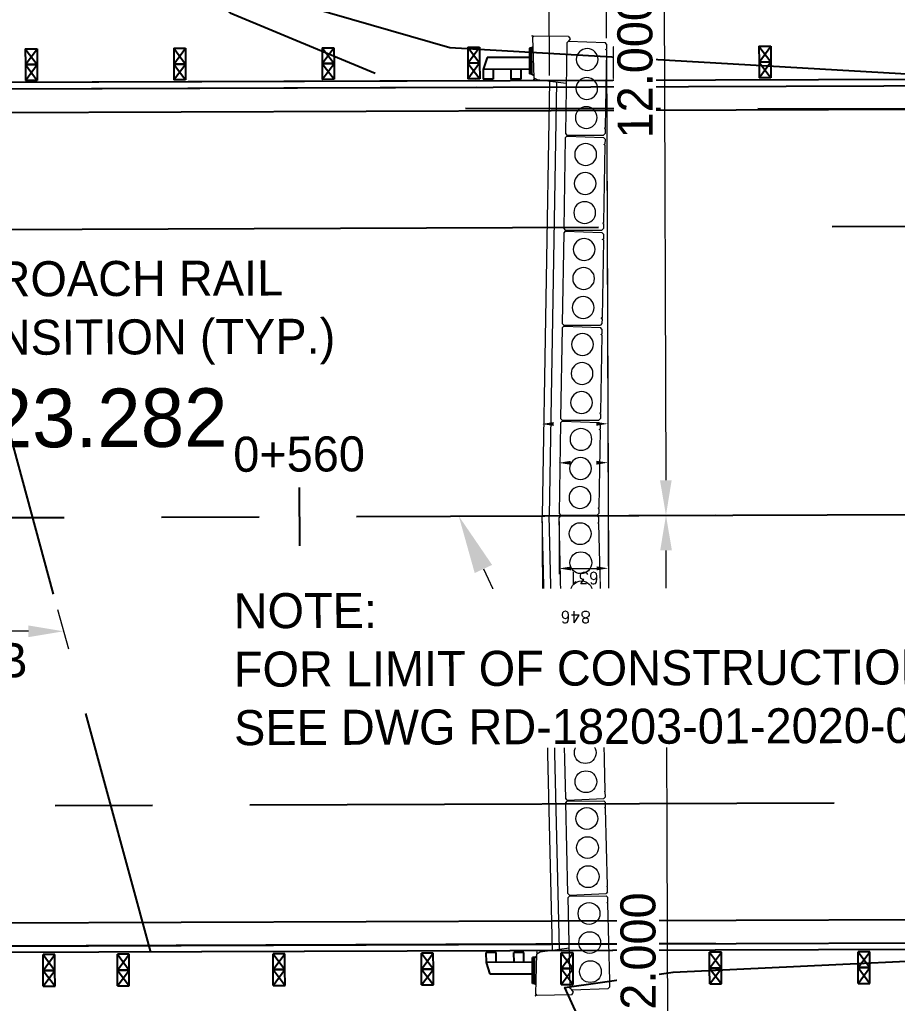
# Model space of a CAD drawing. Header units: metres. Extents: x -16741 to 19994, y 5629700 to 5668838.
# Drawn here: x 16733.16 to 16744.42, y 5649263.31 to 5649275.93 of the extents above; entities that cross this region are included whole.
import ezdxf
from ezdxf import colors
from ezdxf.entities.mleader import LeaderData, LeaderLine
from ezdxf.math import Vec2, Vec3

# ---------------------------------------------------------------- set-up
doc = ezdxf.new("R2010")
doc.units = ezdxf.units.M
for name, pattern in [('CENTER2', [1.125, 0.75, -0.125, 0.125, -0.125]), ('Existing Highway 560 (Glenmore Tr) Surface$0$DGN Style 3', [12, 9, -3]), ('HIDDEN', [0.375, 0.25, -0.125]), ('HIDDEN2', [4.7625, 3.175, -1.5875])]:
    doc.linetypes.add(name, pattern=pattern)
for name, color, linetype in [('_BL SHLD', 253, 'HIDDEN'), ('C-ROAD-CNTR', 1, 'CENTER2'), ('C-TOPO-MAJR', 252, 'Continuous'), ('CB178108 - Hwy 560 Bridge Replacement Linework$0$S-BR-BRIDGERAIL', 139, 'Continuous'), ('CB178108 - Hwy 560 Bridge Replacement Linework$0$S-BR-POST', 139, 'Continuous'), ('Existing Highway 560 (Glenmore Tr) Surface$0$S-RD-EOP', 64, 'Continuous'), ('Existing Highway 560 (Glenmore Tr) Surface$0$S-RD-WPT', 7, 'Existing Highway 560 (Glenmore Tr) Surface$0$DGN Style 3'), ('S-BR-ABUTMENT-HDD-THIN', 67, 'HIDDEN2'), ('S-BR-ANNO', 2, 'Continuous'), ('S-BR-BRIDGERAIL', 139, 'Continuous'), ('S-BR-DIM', 1, 'Continuous'), ('S-BR-POST', 139, 'Continuous')]:
    doc.layers.add(name, color=color, linetype=linetype)
doc.layers.add('S-BR-NPLOT', color=250, linetype='Continuous', plot=False)
doc.layers.add('S-BR-SPOTELEVNPLOT', color=250, linetype='Continuous', plot=False)
doc.styles.add('AT Text Standard', font='simplex.shx', dxfattribs={"oblique": 1e-05, "height": 3})
doc.styles.add('AT_Font_Prop_3.0', font='font005.shx', dxfattribs={"height": 3})
doc.dimstyles.new('AT Dim Standard (Meters)', dxfattribs={"dimtxt": 3, "dimasz": 3, "dimexe": 1.5, "dimexo": 1.5, "dimgap": 1, "dimtad": 1, "dimdec": 3, "dimzin": 0, "dimdsep": 46, "dimtxsty": 'AT_Font_Prop_3.0', "dimcen": -1.5, "dimclrd": 256, "dimclre": 256, "dimclrt": 2, "dimaunit": 1, "dimadec": 3, "dimazin": 0, "dimtfac": 1, "dimtdec": 3, "dimtmove": 0, "dimatfit": 3, "dimfxl": 1, "dimtfill": 1, "dimtolj": 1, "dimtzin": 0, "dimlwd": 15, "dimlwe": 15, "dimarcsym": 0})
doc.dimstyles.new('AT Dim Standard (Millimeters)', dxfattribs={"dimtxt": 3, "dimasz": 3, "dimexe": 1.5, "dimexo": 1.5, "dimgap": 1, "dimtad": 1, "dimdec": 0, "dimlfac": 1000, "dimzin": 0, "dimdsep": 46, "dimtxsty": 'AT Text Standard', "dimcen": -1.5, "dimclrd": 256, "dimclre": 256, "dimclrt": 7, "dimaunit": 1, "dimadec": 3, "dimazin": 0, "dimtfac": 1, "dimtdec": 0, "dimtmove": 0, "dimatfit": 3, "dimfxl": 1, "dimtfill": 1, "dimtolj": 1, "dimtzin": 0, "dimlwd": 15, "dimlwe": 15, "dimarcsym": 0})

# ---------------------------------------------------------------- blocks, each defined once
blk = doc.blocks.new('SLC-510-Int-Girder')
at = {"layer": 'S-BR-ANNO', "lineweight": 5}
for p, q in [((-0.603, 0.245), (-0.583, 0.265)), ((-0.583, 0.265), (0.583, 0.265)), ((0.583, 0.265), (0.603, 0.245)), ((-0.603, 0.245), (-0.595, -0.225)), ((0.603, 0.245), (0.595, -0.225)), ((-0.575, -0.245), (-0.595, -0.225)), ((-0.575, -0.245), (-0.51, -0.245)), ((-0.508, -0.235), (-0.51, -0.245)), ((-0.504, -0.235), (-0.508, -0.235)), ((-0.498, -0.245), (-0.504, -0.235)), ((-0.498, -0.245), (0.498, -0.245)), ((0.498, -0.245), (0.504, -0.235)), ((0.504, -0.235), (0.508, -0.235)), ((0.508, -0.235), (0.51, -0.245)), ((0.51, -0.245), (0.575, -0.245)), ((0.575, -0.245), (0.595, -0.225))]:
    blk.add_line(p, q, dxfattribs=at)
for centre in [(-0.373, 0), (0, 0), (0.373, 0)]:
    blk.add_circle(centre, 0.14, dxfattribs=at)
blk = doc.blocks.new('SLC-510-Ext-Girder')
at = {"layer": 'S-BR-ANNO', "lineweight": 5}
for p, q in [((-0.663, 0.69), (-0.643, 0.709)), ((-0.663, 0.245), (-0.663, 0.69)), ((-0.643, 0.709), (-0.128, 0.681)), ((-0.128, 0.681), (-0.104, 0.64)), ((-0.104, 0.64), (-0.063, 0.265)), ((-0.603, 0.245), (-0.583, 0.265)), ((-0.583, 0.265), (0.583, 0.265)), ((0.583, 0.265), (0.603, 0.245)), ((-0.663, 0.245), (-0.633, 0.225)), ((-0.633, 0.225), (-0.603, 0.245)), ((-0.603, 0.245), (-0.595, -0.225)), ((0.603, 0.245), (0.595, -0.225)), ((-0.575, -0.245), (-0.595, -0.225)), ((-0.575, -0.245), (-0.51, -0.245)), ((-0.508, -0.235), (-0.51, -0.245)), ((-0.504, -0.235), (-0.508, -0.235)), ((-0.498, -0.245), (-0.504, -0.235)), ((-0.498, -0.245), (0.498, -0.245)), ((0.498, -0.245), (0.504, -0.235)), ((0.504, -0.235), (0.508, -0.235)), ((0.508, -0.235), (0.51, -0.245)), ((0.51, -0.245), (0.575, -0.245)), ((0.575, -0.245), (0.595, -0.225))]:
    blk.add_line(p, q, dxfattribs=at)
for centre in [(-0.373, 0), (0, 0), (0.373, 0)]:
    blk.add_circle(centre, 0.14, dxfattribs=at)
blk = doc.blocks.new('*D69')
at = {"layer": 'Defpoints', "color": 0, "transparency": 16777216}
for p in [(5.577, -0.112), (6.051, -0.846), (6.881, -0.846)]:
    blk.add_point(p, dxfattribs=at)
at = {"layer": 'S-BR-NPLOT', "lineweight": 15, "transparency": 16777216}
for p, q in [((5.652, -0.112), (6.956, -0.112)), ((6.881, -0.262), (6.881, -0.696)), ((6.126, -0.846), (6.956, -0.846))]:
    blk.add_line(p, q, dxfattribs=at)
at = {"layer": 'S-BR-NPLOT', "transparency": 16777216}
for points in [[(6.856, -0.262), (6.906, -0.262), (6.881, -0.112)], [(6.856, -0.696), (6.906, -0.696), (6.881, -0.846)]]:
    blk.add_solid(points, dxfattribs=at)
at = {"layer": 'S-BR-NPLOT', "color": 8, "transparency": 16777216, "insert": (6.767, -0.479), "char_height": 0.125, "attachment_point": 5, "rotation": 90, "style": 'AT Text Standard', "bg_fill": 3, "box_fill_scale": 1.1, "bg_fill_color": 256, "bg_fill_true_color": 13158600, "bg_fill_transparency": 0}
blk.add_mtext('\\A1;735', dxfattribs=at)
blk = doc.blocks.new('*D67')
at = {"layer": 'Defpoints', "color": 0, "transparency": 16777216}
for p in [(-1.177, 0), (0, 0), (6.051, -0.846)]:
    blk.add_point(p, dxfattribs=at)
at = {"layer": 'S-BR-NPLOT', "lineweight": 15, "transparency": 16777216}
for p, q in [((-0.075, 0), (-1.252, 0)), ((-1.177, -0.696), (-1.177, -0.15)), ((5.976, -0.846), (-1.252, -0.846))]:
    blk.add_line(p, q, dxfattribs=at)
at = {"layer": 'S-BR-NPLOT', "transparency": 16777216}
for points in [[(-1.202, -0.15), (-1.152, -0.15), (-1.177, 0)], [(-1.202, -0.696), (-1.152, -0.696), (-1.177, -0.846)]]:
    blk.add_solid(points, dxfattribs=at)
at = {"layer": 'S-BR-NPLOT', "color": 8, "transparency": 16777216, "insert": (-1.302, -0.423), "char_height": 0.15, "attachment_point": 5, "rotation": 90, "style": 'AT Text Standard', "bg_fill": 3, "box_fill_scale": 1.1, "bg_fill_color": 256, "bg_fill_true_color": 13158600, "bg_fill_transparency": 0}
blk.add_mtext('\\A1;846', dxfattribs=at)
blk = doc.blocks.new('*D68')
at = {"layer": 'Defpoints', "color": 0, "transparency": 16777216}
for p in [(0, -0.215), (-0.678, -0.846), (6.051, -0.846)]:
    blk.add_point(p, dxfattribs=at)
at = {"layer": 'S-BR-NPLOT', "lineweight": 15, "transparency": 16777216}
for p, q in [((-0.075, -0.215), (-0.753, -0.215)), ((-0.678, -0.365), (-0.678, -0.696)), ((5.976, -0.846), (-0.753, -0.846))]:
    blk.add_line(p, q, dxfattribs=at)
at = {"layer": 'S-BR-NPLOT', "transparency": 16777216}
for points in [[(-0.703, -0.365), (-0.653, -0.365), (-0.678, -0.215)], [(-0.703, -0.696), (-0.653, -0.696), (-0.678, -0.846)]]:
    blk.add_solid(points, dxfattribs=at)
at = {"layer": 'S-BR-NPLOT', "color": 8, "transparency": 16777216, "insert": (-0.803, -0.531), "char_height": 0.15, "attachment_point": 5, "rotation": 90, "style": 'AT Text Standard', "bg_fill": 3, "box_fill_scale": 1.1, "bg_fill_color": 256, "bg_fill_true_color": 13158600, "bg_fill_transparency": 0}
blk.add_mtext('\\A1;631', dxfattribs=at)
blk = doc.blocks.new('*D319')
at = {"layer": 'Defpoints', "color": 0, "lineweight": 30, "transparency": 16777216}
for p in [(16727.581, 5649268.566), (16733.581, 5649268.587), (16727.713, 5649268.081)]:
    blk.add_point(p, dxfattribs=at)
at = {"layer": 'S-BR-DIM', "lineweight": 15, "transparency": 16777216}
for p, q in [((16733.642, 5649268.362), (16733.78, 5649267.856)), ((16727.642, 5649268.341), (16727.774, 5649267.856)), ((16733.268, 5649268.081), (16728.163, 5649268.081))]:
    blk.add_line(p, q, dxfattribs=at)
at = {"layer": 'S-BR-DIM', "lineweight": 30, "transparency": 16777216}
for points in [[(16728.163, 5649268.156), (16728.163, 5649268.006), (16727.713, 5649268.081)], [(16733.268, 5649268.156), (16733.268, 5649268.006), (16733.718, 5649268.081)]]:
    blk.add_solid(points, dxfattribs=at)
at = {"layer": 'S-BR-DIM', "color": 2, "lineweight": -3, "transparency": 16777216, "insert": (16730.716, 5649268.456), "char_height": 0.45, "attachment_point": 5, "style": 'AT_Font_Prop_3.0', "bg_fill": 3, "box_fill_scale": 1.1, "bg_fill_color": 256, "bg_fill_true_color": 13158600, "bg_fill_transparency": 0}
blk.add_mtext('\\A1;6.000', dxfattribs=at)
at = {"layer": 'S-BR-DIM', "color": 2, "lineweight": -3, "transparency": 16777216, "insert": (16730.716, 5649267.706), "char_height": 0.45, "attachment_point": 5, "style": 'AT_Font_Prop_3.0', "bg_fill": 3, "box_fill_scale": 1.1, "bg_fill_color": 256, "bg_fill_true_color": 13158600, "bg_fill_transparency": 0}
blk.add_mtext('\\A1;APPROACH SLAB', dxfattribs=at)
blk = doc.blocks.new('*D370')
at = {"layer": 'Defpoints', "color": 0, "lineweight": 30, "transparency": 16777216}
for p in [(16741.451, 5649269.57), (16741.451, 5649269.57), (16728.677, 5649258.008)]:
    blk.add_point(p, dxfattribs=at)
at = {"layer": 'S-BR-DIM', "lineweight": 15, "transparency": 16777216}
for p, q in [((16741.226, 5649269.569), (16741.226, 5649269.569)), ((16741.489, 5649258.502), (16741.452, 5649269.12)), ((16728.902, 5649258.009), (16741.716, 5649258.053))]:
    blk.add_line(p, q, dxfattribs=at)
at = {"layer": 'S-BR-DIM', "lineweight": 30, "transparency": 16777216}
for points in [[(16741.377, 5649269.12), (16741.527, 5649269.121), (16741.451, 5649269.57)], [(16741.414, 5649258.502), (16741.564, 5649258.503), (16741.491, 5649258.052)]]:
    blk.add_solid(points, dxfattribs=at)
at = {"layer": 'S-BR-DIM', "color": 2, "lineweight": -3, "transparency": 16777216, "insert": (16741.096, 5649263.81), "char_height": 0.45, "attachment_point": 5, "rotation": 90.1985, "style": 'AT_Font_Prop_3.0', "bg_fill": 3, "box_fill_scale": 1.1, "bg_fill_color": 256, "bg_fill_true_color": 13158600, "bg_fill_transparency": 0}
blk.add_mtext('\\A1;12.000', dxfattribs=at)
blk = doc.blocks.new('*D372')
at = {"layer": 'Defpoints', "color": 0, "lineweight": 30, "transparency": 16777216}
for p in [(16723.774, 5649281.027), (16741.451, 5649269.57), (16741.451, 5649269.57)]:
    blk.add_point(p, dxfattribs=at)
at = {"layer": 'S-BR-DIM', "lineweight": 15, "transparency": 16777216}
for p, q in [((16723.999, 5649281.028), (16741.636, 5649281.089)), ((16741.412, 5649280.638), (16741.449, 5649270.02)), ((16741.226, 5649269.569), (16741.226, 5649269.569))]:
    blk.add_line(p, q, dxfattribs=at)
at = {"layer": 'S-BR-DIM', "lineweight": 30, "transparency": 16777216}
for points in [[(16741.337, 5649280.638), (16741.487, 5649280.638), (16741.411, 5649281.088)], [(16741.374, 5649270.02), (16741.524, 5649270.02), (16741.451, 5649269.57)]]:
    blk.add_solid(points, dxfattribs=at)
at = {"layer": 'S-BR-DIM', "color": 2, "lineweight": -3, "transparency": 16777216, "insert": (16741.056, 5649275.328), "char_height": 0.45, "attachment_point": 5, "rotation": 90.1985, "style": 'AT_Font_Prop_3.0', "bg_fill": 3, "box_fill_scale": 1.1, "bg_fill_color": 256, "bg_fill_true_color": 13158600, "bg_fill_transparency": 0}
blk.add_mtext('\\A1;12.000', dxfattribs=at)
blk = doc.blocks.new('section')
at = {"layer": 'S-BR-ANNO', "lineweight": 5}
for p, q in [((5.5771, -0.1115), (0, 0)), ((5.5655, -0.2013), (0, -0.09))]:
    blk.add_line(p, q, dxfattribs=at)
for centre in [(5.6028, 0.088), (6.1582, 0.1069)]:
    blk.add_circle(centre, 0.00431, dxfattribs=at)
at = {"layer": 'S-BR-DIM'}
blk.add_line((0, -0.215), (0, -0.215), dxfattribs=at)
at = {"layer": 'S-BR-POST'}
for p, q in [((5.6051, 0.611), (5.6051, 0.738)), ((5.7321, 0.738), (5.6051, 0.738)), ((5.7321, 0.1455), (5.7321, 0.738)), ((5.8821, 0.688), (5.7321, 0.738)), ((5.8821, 0.1455), (5.8821, 0.688)), ((5.7321, 0.611), (5.6051, 0.611)), ((5.6051, 0.256), (5.6051, 0.383)), ((5.7321, 0.383), (5.6051, 0.383)), ((5.7321, 0.256), (5.6051, 0.256)), ((5.6721, 0.1205), (5.6721, 0.1455)), ((6.0021, 0.1455), (5.6721, 0.1455)), ((6.0021, 0.1205), (6.0021, 0.1455)), ((5.6721, 0.1205), (5.6553, 0.0898)), ((6.0021, 0.1205), (5.6721, 0.1205)), ((6.0021, 0.1205), (6.0141, 0.0986))]:
    blk.add_line(p, q, dxfattribs=at)
at = {"layer": 'S-BR-ANNO', "lineweight": 5, "xscale": -1, "rotation": 358.8542371618252}
for name, p in [('SLC-510-Ext-Girder', (5.4812, -0.5897)), ('SLC-510-Int-Girder', (0.6047, -0.4922)), ('SLC-510-Int-Girder', (1.8238, -0.5166)), ('SLC-510-Int-Girder', (3.0429, -0.541)), ('SLC-510-Int-Girder', (4.2621, -0.5653))]:
    blk.add_blockref(name, p, dxfattribs=at)
at = {"layer": 'S-BR-NPLOT'}
dim = blk.add_linear_dim(base=(6.8805, -0.8462), p1=(5.5771, -0.1115), p2=(6.0512, -0.8462), angle=90, dimstyle='AT Dim Standard (Millimeters)', override={"dimclrt": 8}, dxfattribs=at)
dim.commit()
dim.dimension.update_dxf_attribs({"geometry": '*D69', "text_midpoint": (6.7667, -0.4789)})
dim = blk.add_linear_dim(base=(-1.1772, 0), p1=(6.0512, -0.8462), p2=(0, 0), angle=90, dimstyle='AT Dim Standard (Millimeters)', override={"dimclrt": 8}, dxfattribs=at)
dim.commit()
dim.dimension.update_dxf_attribs({"geometry": '*D67', "text_midpoint": (-1.3022, -0.4231)})
dim = blk.add_linear_dim(base=(-0.6784, -0.8462), p1=(0, -0.215), p2=(6.0512, -0.8462), angle=90, dimstyle='AT Dim Standard (Millimeters)', override={"dimclrt": 8}, dxfattribs=at)
dim.commit()
dim.dimension.update_dxf_attribs({"geometry": '*D68', "text_midpoint": (-0.8034, -0.5306)})
blk.add_line((0, 0), (0, -2.2237))

msp = doc.modelspace()

# ---------------------------------------------------------------- linework, layer by layer
at = {"layer": 'C-ROAD-CNTR', "ltscale": 10}
msp.add_line((16681.228, 5649269.3616), (16812.685, 5649269.817), dxfattribs=at)
at = {"layer": 'C-ROAD-CNTR', "lineweight": -3, "ltscale": 10}
msp.add_line((16623.6118, 5649265.462), (16812.6978, 5649266.117), dxfattribs=at)
at = {"layer": 'Existing Highway 560 (Glenmore Tr) Surface$0$S-RD-EOP'}
for p, q in [((16623.581, 5649274.362), (16812.667, 5649275.017)), ((16623.617, 5649263.962), (16812.703, 5649264.617))]:
    msp.add_line(p, q, dxfattribs=at)
at = {"layer": 'Existing Highway 560 (Glenmore Tr) Surface$0$S-RD-WPT'}
msp.add_line((16623.5862, 5649272.862), (16812.6722, 5649273.517), dxfattribs=at)
at = {"layer": 'S-BR-ABUTMENT-HDD-THIN'}
msp.add_line((16734.8371, 5649263.9633), (16731.829, 5649275.036), dxfattribs=at)
at = {"layer": 'S-BR-DIM', "lineweight": -3}
msp.add_line((16736.7428, 5649269.9289), (16736.7454, 5649269.1789), dxfattribs=at)

# ---------------------------------------------------------------- texts
at = {"layer": 'S-BR-DIM', "color": 2, "lineweight": -3, "insert": (16736.7418, 5649270.3532), "char_height": 0.45, "attachment_point": 5, "rotation": 0.19847, "style": 'AT_Font_Prop_3.0', "bg_fill": 3, "box_fill_scale": 1.1, "bg_fill_color": 256, "bg_fill_true_color": 13158600, "bg_fill_transparency": 0}
msp.add_mtext('\\A1;0+560', dxfattribs=at)

# ---------------------------------------------------------------- leaders
at = {"layer": 'S-BR-SPOTELEVNPLOT'}
ml = msp.add_multileader_mtext('Standard', dxfattribs=at)
ml.set_content('cl br 1023.282', color=2, style='AT_Font_Prop_3.0')
ml.set_leader_properties(color=256, linetype='ByLayer', lineweight=15)
ml.build(insert=Vec2(0, 0))
ml.multileader.update_dxf_attribs({"dogleg_length": 2, "arrow_head_size": 0.75, "scale": 0.25})
ctx = ml.context
ctx.base_point, ctx.scale, ctx.char_height, ctx.arrow_head_size, ctx.landing_gap_size, ctx.plane_origin, ctx.plane_x_axis, ctx.plane_y_axis = Vec3(16728.9676, 5649270.8023), 0.25, 0.75, 0.75, 0.5, Vec3(16726.7761, 5649268.6968), Vec3(0.999994, 0.003464), Vec3(-0.003464, 0.999994)
notes = []
notes.append((ctx, [(0, (1, 1, 0), (16728.4676, 5649270.8006), (0.999994, 0.003464), 0.5, [(0, [(16726.7761, 5649268.6968)], 0, [])])]))
ctx.mtext.insert, ctx.mtext.text_direction, ctx.mtext.rotation, ctx.mtext.flow_direction = Vec3(16729.4663, 5649271.179), Vec3(0.999994, 0.003464), 0.003464, 5
ml = msp.add_multileader_mtext('Standard', dxfattribs=at)
ml.set_content('1023.23', color=2, style='AT_Font_Prop_3.0')
ml.set_leader_properties(color=256, linetype='ByLayer', lineweight=15)
ml.build(insert=Vec2(0, 0))
ml.multileader.update_dxf_attribs({"dogleg_length": 2, "arrow_head_size": 0.75, "scale": 0.25})
ctx = ml.context
ctx.base_point, ctx.scale, ctx.char_height, ctx.arrow_head_size, ctx.landing_gap_size, ctx.plane_origin, ctx.plane_x_axis, ctx.plane_y_axis = Vec3(16740.1339, 5649267.7532, 622.8457), 0.25, 0.75, 0.75, 0.5, Vec3(16738.791, 5649269.561, 622.8457), Vec3(0.999994, 0.003464), Vec3(-0.003464, 0.999994)
notes.append((ctx, [(0, (1, 1, 0), (16739.6339, 5649267.7514, 622.8457), (0.999994, 0.003464), 0.5, [(0, [(16738.791, 5649269.561, 622.8457)], 0, [])])]))
ctx.mtext.insert, ctx.mtext.text_direction, ctx.mtext.rotation, ctx.mtext.flow_direction = Vec3(16740.6326, 5649268.1299, 622.8457), Vec3(0.999994, 0.003464), 0.003464, 5
for ctx, leaders in notes:
    for number, flags, end, landing, length, lines in leaders:
        leader = LeaderData()
        leader.index, (leader.has_last_leader_line, leader.has_dogleg_vector, leader.attachment_direction) = number, flags
        leader.last_leader_point, leader.dogleg_vector, leader.dogleg_length = Vec3(end), Vec3(landing), length
        for number, points, colour, breaks in lines:
            line = LeaderLine()
            line.index, line.vertices, line.color, line.breaks = number, Vec3.list(points), colors.encode_raw_color(colour), breaks
            leader.lines.append(line)
        ctx.leaders.append(leader)

# ---------------------------------------------------------------- next in the draw order: block references
at = {"layer": 'S-BR-NPLOT', "lineweight": -3, "rotation": 90.1984736077368}
msp.add_blockref('section', (16739.8634, 5649269.5647), dxfattribs=at)

# ---------------------------------------------------------------- next in the draw order: linework, layer by layer
at = {"layer": 'CB178108 - Hwy 560 Bridge Replacement Linework$0$S-BR-POST'}
for p, q in [((16742.6444, 5649275.5914), (16742.7964, 5649275.5919)), ((16742.6444, 5649275.5914), (16742.6451, 5649275.3884)), ((16742.6444, 5649275.5914), (16742.7971, 5649275.3889)), ((16742.6451, 5649275.3884), (16742.7964, 5649275.5919)), ((16742.7964, 5649275.5919), (16742.7971, 5649275.3889)), ((16742.6451, 5649275.3884), (16742.7971, 5649275.3889)), ((16742.7971, 5649275.3889), (16742.6451, 5649275.3884)), ((16742.6451, 5649275.3884), (16742.6458, 5649275.1854)), ((16742.6451, 5649275.3884), (16742.7978, 5649275.1859)), ((16742.6458, 5649275.1854), (16742.7971, 5649275.3889)), ((16742.7971, 5649275.3889), (16742.7978, 5649275.1859)), ((16742.7978, 5649275.1859), (16742.6458, 5649275.1854)), ((16744.0678, 5649263.9683), (16743.9158, 5649263.9678)), ((16743.9165, 5649263.7648), (16743.9158, 5649263.9678)), ((16743.9158, 5649263.9678), (16744.0685, 5649263.7653)), ((16743.9165, 5649263.7648), (16744.0678, 5649263.9683)), ((16744.0685, 5649263.7653), (16744.0678, 5649263.9683)), ((16743.9165, 5649263.7648), (16744.0685, 5649263.7653)), ((16744.0685, 5649263.7653), (16743.9165, 5649263.7648)), ((16743.9172, 5649263.5618), (16743.9165, 5649263.7648)), ((16743.9165, 5649263.7648), (16744.0692, 5649263.5623)), ((16743.9172, 5649263.5618), (16744.0685, 5649263.7653)), ((16744.0692, 5649263.5623), (16744.0685, 5649263.7653)), ((16743.9172, 5649263.5618), (16744.0692, 5649263.5623))]:
    msp.add_line(p, q, dxfattribs=at)

# ---------------------------------------------------------------- next in the draw order: block references
at = {"layer": 'S-BR-NPLOT', "lineweight": -3, "xscale": -1, "rotation": 90.19847360786439}
msp.add_blockref('section', (16739.8634, 5649269.5647), dxfattribs=at)

# ---------------------------------------------------------------- next in the draw order: linework, layer by layer
at = {"layer": 'C-TOPO-MAJR', "linetype": 'Continuous', "lineweight": -3, "elevation": 1023}
msp.add_lwpolyline([(16732.3696, 5649259.0154), (16732.4586, 5649258.8122), (16732.9253, 5649259.8655), (16739.7849, 5649261.6928), (16740.6275, 5649262.4687), (16740.1508, 5649263.5095), (16741.5418, 5649263.7063), (16746.8088, 5649263.953), (16747.1756, 5649264.0497), (16750.8972, 5649266.1465), (16747.7467, 5649269.7479), (16756.3331, 5649270.1238), (16746.9398, 5649274.9421), (16748.2362, 5649274.9832), (16747.7488, 5649274.9779), (16747.2235, 5649275.0475), (16747.0614, 5649275.0855), (16738.6765, 5649275.5693), (16735.8699, 5649276.3837), (16735.2872, 5649276.6026), (16731.9496, 5649277.1223), (16728.9732, 5649277.8031), (16726.0369, 5649278.1722)], dxfattribs=at)
msp.add_lwpolyline([(16732.3696, 5649259.0154), (16732.4586, 5649258.8122), (16732.9253, 5649259.8655), (16739.7849, 5649261.6928), (16740.6275, 5649262.4687), (16740.1508, 5649263.5095), (16741.5418, 5649263.7063), (16746.8088, 5649263.953), (16747.1756, 5649264.0497), (16750.8972, 5649266.1465), (16747.7467, 5649269.7479), (16756.3331, 5649270.1238), (16746.9398, 5649274.9421), (16748.2362, 5649274.9832), (16747.7488, 5649274.9779), (16747.2235, 5649275.0475), (16747.0614, 5649275.0855), (16738.6765, 5649275.5693), (16735.8699, 5649276.3837), (16735.2872, 5649276.6026), (16731.9496, 5649277.1223), (16728.9732, 5649277.8031), (16726.0369, 5649278.1722)], dxfattribs=at)
msp.add_lwpolyline([(16732.3696, 5649259.0154), (16732.4586, 5649258.8122), (16732.9253, 5649259.8655), (16739.7849, 5649261.6928), (16740.6275, 5649262.4687), (16740.1508, 5649263.5095), (16741.5418, 5649263.7063), (16746.8088, 5649263.953), (16747.1756, 5649264.0497), (16750.8972, 5649266.1465), (16747.7467, 5649269.7479), (16756.3331, 5649270.1238), (16746.9398, 5649274.9421), (16748.2362, 5649274.9832), (16747.7488, 5649274.9779), (16747.2235, 5649275.0475), (16747.0614, 5649275.0855), (16738.6765, 5649275.5693), (16735.8699, 5649276.3837), (16735.2872, 5649276.6026), (16731.9496, 5649277.1223), (16728.9732, 5649277.8031), (16726.0369, 5649278.1722)], dxfattribs=at)
at = {"layer": 'CB178108 - Hwy 560 Bridge Replacement Linework$0$S-BR-BRIDGERAIL'}
for p, q in [((16749.2609, 5649275.1813), (16725.462, 5649275.0989)), ((16728.5043, 5649264.0264), (16756.1545, 5649264.1221)), ((16756.1545, 5649264.0371), (16728.8046, 5649263.9424))]:
    msp.add_line(p, q, dxfattribs=at)
at = {"layer": 'CB178108 - Hwy 560 Bridge Replacement Linework$0$S-BR-POST'}
for p, q in [((16733.2274, 5649275.5588), (16733.3794, 5649275.5593)), ((16733.2274, 5649275.5588), (16733.2281, 5649275.3558)), ((16733.2274, 5649275.5588), (16733.3801, 5649275.3563)), ((16733.2281, 5649275.3558), (16733.3794, 5649275.5593)), ((16733.3794, 5649275.5593), (16733.3801, 5649275.3563)), ((16735.1324, 5649275.5654), (16735.2844, 5649275.5659)), ((16735.1324, 5649275.5654), (16735.1331, 5649275.3624)), ((16735.1324, 5649275.5654), (16735.2851, 5649275.3629)), ((16735.1331, 5649275.3624), (16735.2844, 5649275.5659)), ((16735.2844, 5649275.5659), (16735.2851, 5649275.3629)), ((16737.0374, 5649275.572), (16737.1894, 5649275.5725)), ((16737.0374, 5649275.572), (16737.0381, 5649275.369)), ((16737.0374, 5649275.572), (16737.1901, 5649275.3695)), ((16737.0381, 5649275.369), (16737.1894, 5649275.5725)), ((16737.1894, 5649275.5725), (16737.1901, 5649275.3695)), ((16738.9064, 5649275.5784), (16739.0584, 5649275.579)), ((16738.9064, 5649275.5784), (16738.9071, 5649275.3754)), ((16738.9064, 5649275.5784), (16739.0591, 5649275.376)), ((16738.9071, 5649275.3754), (16739.0584, 5649275.579)), ((16739.0584, 5649275.579), (16739.0591, 5649275.376)), ((16740.7754, 5649275.5849), (16740.9274, 5649275.5854)), ((16740.7754, 5649275.5849), (16740.7761, 5649275.3819)), ((16740.7754, 5649275.5849), (16740.9281, 5649275.3824)), ((16740.7761, 5649275.3819), (16740.9274, 5649275.5854)), ((16740.9274, 5649275.5854), (16740.9281, 5649275.3824)), ((16733.2281, 5649275.3558), (16733.3801, 5649275.3563)), ((16733.3801, 5649275.3563), (16733.2281, 5649275.3558)), ((16733.2281, 5649275.3558), (16733.2288, 5649275.1528)), ((16733.2281, 5649275.3558), (16733.3808, 5649275.1533)), ((16733.2288, 5649275.1528), (16733.3801, 5649275.3563)), ((16733.3801, 5649275.3563), (16733.3808, 5649275.1533)), ((16735.1331, 5649275.3624), (16735.2851, 5649275.3629)), ((16735.2851, 5649275.3629), (16735.1331, 5649275.3624)), ((16735.1331, 5649275.3624), (16735.1338, 5649275.1594)), ((16735.1331, 5649275.3624), (16735.2858, 5649275.1599)), ((16735.1338, 5649275.1594), (16735.2851, 5649275.3629)), ((16735.2851, 5649275.3629), (16735.2858, 5649275.1599)), ((16737.0381, 5649275.369), (16737.1901, 5649275.3695)), ((16737.1901, 5649275.3695), (16737.0381, 5649275.369)), ((16737.0381, 5649275.369), (16737.0388, 5649275.166)), ((16737.0381, 5649275.369), (16737.1908, 5649275.1665)), ((16737.0388, 5649275.166), (16737.1901, 5649275.3695)), ((16737.1901, 5649275.3695), (16737.1908, 5649275.1665)), ((16738.9071, 5649275.3754), (16739.0591, 5649275.376)), ((16739.0591, 5649275.376), (16738.9071, 5649275.3754)), ((16738.9071, 5649275.3754), (16738.9078, 5649275.1724)), ((16738.9071, 5649275.3754), (16739.0598, 5649275.173)), ((16738.9078, 5649275.1724), (16739.0591, 5649275.376)), ((16739.0591, 5649275.376), (16739.0598, 5649275.173)), ((16740.7761, 5649275.3819), (16740.9281, 5649275.3824)), ((16740.9281, 5649275.3824), (16740.7761, 5649275.3819)), ((16740.7761, 5649275.3819), (16740.7768, 5649275.1789)), ((16740.7761, 5649275.3819), (16740.9288, 5649275.1794)), ((16740.7768, 5649275.1789), (16740.9281, 5649275.3824)), ((16740.9281, 5649275.3824), (16740.9288, 5649275.1794)), ((16740.9288, 5649275.1794), (16740.7768, 5649275.1789)), ((16733.3808, 5649275.1533), (16733.2288, 5649275.1528)), ((16735.2858, 5649275.1599), (16735.1338, 5649275.1594)), ((16737.1908, 5649275.1665), (16737.0388, 5649275.166)), ((16739.0598, 5649275.173), (16738.9078, 5649275.1724)), ((16736.5598, 5649263.9423), (16736.4078, 5649263.9418)), ((16736.4085, 5649263.7388), (16736.4078, 5649263.9418)), ((16736.4078, 5649263.9418), (16736.5605, 5649263.7393)), ((16736.4085, 5649263.7388), (16736.5598, 5649263.9423)), ((16736.5605, 5649263.7393), (16736.5598, 5649263.9423)), ((16738.4648, 5649263.9489), (16738.3128, 5649263.9484)), ((16738.3135, 5649263.7454), (16738.3128, 5649263.9484)), ((16738.3128, 5649263.9484), (16738.4655, 5649263.7459)), ((16738.3135, 5649263.7454), (16738.4648, 5649263.9489)), ((16738.4655, 5649263.7459), (16738.4648, 5649263.9489)), ((16740.2578, 5649263.9551), (16740.1058, 5649263.9546)), ((16740.1065, 5649263.7516), (16740.1058, 5649263.9546)), ((16740.1058, 5649263.9546), (16740.2585, 5649263.7521)), ((16740.1065, 5649263.7516), (16740.2578, 5649263.9551)), ((16740.2585, 5649263.7521), (16740.2578, 5649263.9551)), ((16742.1628, 5649263.9617), (16742.0108, 5649263.9612)), ((16742.0115, 5649263.7582), (16742.0108, 5649263.9612)), ((16742.0108, 5649263.9612), (16742.1635, 5649263.7587)), ((16742.0115, 5649263.7582), (16742.1628, 5649263.9617)), ((16742.1635, 5649263.7587), (16742.1628, 5649263.9617)), ((16733.6078, 5649263.9321), (16733.4558, 5649263.9315)), ((16733.4565, 5649263.7285), (16733.4558, 5649263.9315)), ((16733.4558, 5649263.9315), (16733.6085, 5649263.7291)), ((16733.4565, 5649263.7285), (16733.6078, 5649263.9321)), ((16733.6085, 5649263.7291), (16733.6078, 5649263.9321)), ((16734.5608, 5649263.9354), (16734.4088, 5649263.9348)), ((16734.4095, 5649263.7318), (16734.4088, 5649263.9348)), ((16734.4088, 5649263.9348), (16734.5615, 5649263.7324)), ((16734.4095, 5649263.7318), (16734.5608, 5649263.9354)), ((16734.5615, 5649263.7324), (16734.5608, 5649263.9354)), ((16733.4565, 5649263.7285), (16733.6085, 5649263.7291)), ((16733.6085, 5649263.7291), (16733.4565, 5649263.7285)), ((16733.4572, 5649263.5255), (16733.4565, 5649263.7285)), ((16733.4565, 5649263.7285), (16733.6092, 5649263.5261)), ((16733.4572, 5649263.5255), (16733.6085, 5649263.7291)), ((16733.6092, 5649263.5261), (16733.6085, 5649263.7291)), ((16734.4095, 5649263.7318), (16734.5615, 5649263.7324)), ((16734.5615, 5649263.7324), (16734.4095, 5649263.7318)), ((16734.4102, 5649263.5288), (16734.4095, 5649263.7318)), ((16734.4095, 5649263.7318), (16734.5622, 5649263.5294)), ((16734.4102, 5649263.5288), (16734.5615, 5649263.7324)), ((16734.5622, 5649263.5294), (16734.5615, 5649263.7324)), ((16736.4085, 5649263.7388), (16736.5605, 5649263.7393)), ((16736.5605, 5649263.7393), (16736.4085, 5649263.7388)), ((16736.4092, 5649263.5358), (16736.4085, 5649263.7388)), ((16736.4085, 5649263.7388), (16736.5612, 5649263.5363)), ((16736.4092, 5649263.5358), (16736.5605, 5649263.7393)), ((16736.5612, 5649263.5363), (16736.5605, 5649263.7393)), ((16738.3135, 5649263.7454), (16738.4655, 5649263.7459)), ((16738.4655, 5649263.7459), (16738.3135, 5649263.7454)), ((16738.3142, 5649263.5424), (16738.3135, 5649263.7454)), ((16738.3135, 5649263.7454), (16738.4662, 5649263.5429)), ((16738.3142, 5649263.5424), (16738.4655, 5649263.7459)), ((16738.4662, 5649263.5429), (16738.4655, 5649263.7459)), ((16740.1065, 5649263.7516), (16740.2585, 5649263.7521)), ((16740.2585, 5649263.7521), (16740.1065, 5649263.7516)), ((16740.1072, 5649263.5486), (16740.1065, 5649263.7516)), ((16740.1065, 5649263.7516), (16740.2592, 5649263.5491)), ((16740.1072, 5649263.5486), (16740.2585, 5649263.7521)), ((16740.2592, 5649263.5491), (16740.2585, 5649263.7521)), ((16742.0115, 5649263.7582), (16742.1635, 5649263.7587)), ((16742.1635, 5649263.7587), (16742.0115, 5649263.7582)), ((16742.0122, 5649263.5552), (16742.0115, 5649263.7582)), ((16742.0115, 5649263.7582), (16742.1642, 5649263.5557)), ((16742.0122, 5649263.5552), (16742.1635, 5649263.7587)), ((16742.1642, 5649263.5557), (16742.1635, 5649263.7587)), ((16733.4572, 5649263.5255), (16733.6092, 5649263.5261)), ((16734.4102, 5649263.5288), (16734.5622, 5649263.5294)), ((16736.4092, 5649263.5358), (16736.5612, 5649263.5363)), ((16738.3142, 5649263.5424), (16738.4662, 5649263.5429)), ((16740.1072, 5649263.5486), (16740.2592, 5649263.5491)), ((16742.0122, 5649263.5552), (16742.1642, 5649263.5557))]:
    msp.add_line(p, q, dxfattribs=at)
at = {"layer": 'S-BR-BRIDGERAIL'}
for p, q in [((16739.0113, 5649275.1458), (16725.7117, 5649275.0998)), ((16742.0864, 5649264.0734), (16728.5043, 5649264.0264)), ((16742.0821, 5649263.9884), (16728.8046, 5649263.9424))]:
    msp.add_line(p, q, dxfattribs=at)
for points in [[(16739.0161, 5649275.0608), (16725.434, 5649275.0138), (16725.32, 5649275.0984)], [(16739.0113, 5649275.1458), (16725.462, 5649275.0989), (16725.3706, 5649275.1667)]]:
    msp.add_lwpolyline(points, dxfattribs=at)
at = {"layer": 'S-BR-POST'}
for p, q in [((16733.2274, 5649275.5588), (16733.3794, 5649275.5593)), ((16733.2274, 5649275.5588), (16733.2281, 5649275.3558)), ((16733.2274, 5649275.5588), (16733.3801, 5649275.3563)), ((16733.2281, 5649275.3558), (16733.3794, 5649275.5593)), ((16733.3794, 5649275.5593), (16733.3801, 5649275.3563)), ((16735.1324, 5649275.5654), (16735.2844, 5649275.5659)), ((16735.1324, 5649275.5654), (16735.1331, 5649275.3624)), ((16735.1324, 5649275.5654), (16735.2851, 5649275.3629)), ((16735.1331, 5649275.3624), (16735.2844, 5649275.5659)), ((16735.2844, 5649275.5659), (16735.2851, 5649275.3629)), ((16737.0374, 5649275.572), (16737.1894, 5649275.5725)), ((16737.0374, 5649275.572), (16737.0381, 5649275.369)), ((16737.0374, 5649275.572), (16737.1901, 5649275.3695)), ((16737.0381, 5649275.369), (16737.1894, 5649275.5725)), ((16737.1894, 5649275.5725), (16737.1901, 5649275.3695)), ((16738.9064, 5649275.5784), (16739.0584, 5649275.579)), ((16738.9064, 5649275.5784), (16738.9071, 5649275.3754)), ((16738.9064, 5649275.5784), (16739.0591, 5649275.376)), ((16738.9071, 5649275.3754), (16739.0584, 5649275.579)), ((16739.0584, 5649275.579), (16739.0591, 5649275.376)), ((16733.2281, 5649275.3558), (16733.3801, 5649275.3563)), ((16733.3801, 5649275.3563), (16733.2281, 5649275.3558)), ((16733.2281, 5649275.3558), (16733.2288, 5649275.1528)), ((16733.2281, 5649275.3558), (16733.3808, 5649275.1533)), ((16733.2288, 5649275.1528), (16733.3801, 5649275.3563)), ((16733.3801, 5649275.3563), (16733.3808, 5649275.1533)), ((16735.1331, 5649275.3624), (16735.2851, 5649275.3629)), ((16735.2851, 5649275.3629), (16735.1331, 5649275.3624)), ((16735.1331, 5649275.3624), (16735.1338, 5649275.1594)), ((16735.1331, 5649275.3624), (16735.2858, 5649275.1599)), ((16735.1338, 5649275.1594), (16735.2851, 5649275.3629)), ((16735.2851, 5649275.3629), (16735.2858, 5649275.1599)), ((16737.0381, 5649275.369), (16737.1901, 5649275.3695)), ((16737.1901, 5649275.3695), (16737.0381, 5649275.369)), ((16737.0381, 5649275.369), (16737.0388, 5649275.166)), ((16737.0381, 5649275.369), (16737.1908, 5649275.1665)), ((16737.0388, 5649275.166), (16737.1901, 5649275.3695)), ((16737.1901, 5649275.3695), (16737.1908, 5649275.1665)), ((16738.9071, 5649275.3754), (16739.0591, 5649275.376)), ((16739.0591, 5649275.376), (16738.9071, 5649275.3754)), ((16738.9071, 5649275.3754), (16738.9078, 5649275.1724)), ((16738.9071, 5649275.3754), (16739.0598, 5649275.173)), ((16738.9078, 5649275.1724), (16739.0591, 5649275.376)), ((16739.0591, 5649275.376), (16739.0598, 5649275.173)), ((16733.3808, 5649275.1533), (16733.2288, 5649275.1528)), ((16735.2858, 5649275.1599), (16735.1338, 5649275.1594)), ((16737.1908, 5649275.1665), (16737.0388, 5649275.166)), ((16739.0598, 5649275.173), (16738.9078, 5649275.1724)), ((16736.5598, 5649263.9423), (16736.4078, 5649263.9418)), ((16736.4085, 5649263.7388), (16736.4078, 5649263.9418)), ((16736.4078, 5649263.9418), (16736.5605, 5649263.7393)), ((16736.4085, 5649263.7388), (16736.5598, 5649263.9423)), ((16736.5605, 5649263.7393), (16736.5598, 5649263.9423)), ((16738.4648, 5649263.9489), (16738.3128, 5649263.9484)), ((16738.3135, 5649263.7454), (16738.3128, 5649263.9484)), ((16738.3128, 5649263.9484), (16738.4655, 5649263.7459)), ((16738.3135, 5649263.7454), (16738.4648, 5649263.9489)), ((16738.4655, 5649263.7459), (16738.4648, 5649263.9489)), ((16740.2578, 5649263.9551), (16740.1058, 5649263.9546)), ((16740.1065, 5649263.7516), (16740.1058, 5649263.9546)), ((16740.1058, 5649263.9546), (16740.2585, 5649263.7521)), ((16740.1065, 5649263.7516), (16740.2578, 5649263.9551)), ((16740.2585, 5649263.7521), (16740.2578, 5649263.9551)), ((16742.1628, 5649263.9617), (16742.0108, 5649263.9612)), ((16742.0115, 5649263.7582), (16742.0108, 5649263.9612)), ((16742.0108, 5649263.9612), (16742.1635, 5649263.7587)), ((16742.0115, 5649263.7582), (16742.1628, 5649263.9617)), ((16742.1635, 5649263.7587), (16742.1628, 5649263.9617)), ((16733.6078, 5649263.9321), (16733.4558, 5649263.9315)), ((16733.4565, 5649263.7285), (16733.4558, 5649263.9315)), ((16733.4558, 5649263.9315), (16733.6085, 5649263.7291)), ((16733.4565, 5649263.7285), (16733.6078, 5649263.9321)), ((16733.6085, 5649263.7291), (16733.6078, 5649263.9321)), ((16734.5608, 5649263.9354), (16734.4088, 5649263.9348)), ((16734.4095, 5649263.7318), (16734.4088, 5649263.9348)), ((16734.4088, 5649263.9348), (16734.5615, 5649263.7324)), ((16734.4095, 5649263.7318), (16734.5608, 5649263.9354)), ((16734.5615, 5649263.7324), (16734.5608, 5649263.9354)), ((16733.4565, 5649263.7285), (16733.6085, 5649263.7291)), ((16733.6085, 5649263.7291), (16733.4565, 5649263.7285)), ((16733.4572, 5649263.5255), (16733.4565, 5649263.7285)), ((16733.4565, 5649263.7285), (16733.6092, 5649263.5261)), ((16733.4572, 5649263.5255), (16733.6085, 5649263.7291)), ((16733.6092, 5649263.5261), (16733.6085, 5649263.7291)), ((16734.4095, 5649263.7318), (16734.5615, 5649263.7324)), ((16734.5615, 5649263.7324), (16734.4095, 5649263.7318)), ((16734.4102, 5649263.5288), (16734.4095, 5649263.7318)), ((16734.4095, 5649263.7318), (16734.5622, 5649263.5294)), ((16734.4102, 5649263.5288), (16734.5615, 5649263.7324)), ((16734.5622, 5649263.5294), (16734.5615, 5649263.7324)), ((16736.4085, 5649263.7388), (16736.5605, 5649263.7393)), ((16736.5605, 5649263.7393), (16736.4085, 5649263.7388)), ((16736.4092, 5649263.5358), (16736.4085, 5649263.7388)), ((16736.4085, 5649263.7388), (16736.5612, 5649263.5363)), ((16736.4092, 5649263.5358), (16736.5605, 5649263.7393)), ((16736.5612, 5649263.5363), (16736.5605, 5649263.7393)), ((16738.3135, 5649263.7454), (16738.4655, 5649263.7459)), ((16738.4655, 5649263.7459), (16738.3135, 5649263.7454)), ((16738.3142, 5649263.5424), (16738.3135, 5649263.7454)), ((16738.3135, 5649263.7454), (16738.4662, 5649263.5429)), ((16738.3142, 5649263.5424), (16738.4655, 5649263.7459)), ((16738.4662, 5649263.5429), (16738.4655, 5649263.7459)), ((16740.1065, 5649263.7516), (16740.2585, 5649263.7521)), ((16740.2585, 5649263.7521), (16740.1065, 5649263.7516)), ((16740.1072, 5649263.5486), (16740.1065, 5649263.7516)), ((16740.1065, 5649263.7516), (16740.2592, 5649263.5491)), ((16740.1072, 5649263.5486), (16740.2585, 5649263.7521)), ((16740.2592, 5649263.5491), (16740.2585, 5649263.7521)), ((16742.0115, 5649263.7582), (16742.1635, 5649263.7587)), ((16742.1635, 5649263.7587), (16742.0115, 5649263.7582)), ((16742.0122, 5649263.5552), (16742.0115, 5649263.7582)), ((16742.0115, 5649263.7582), (16742.1642, 5649263.5557)), ((16742.0122, 5649263.5552), (16742.1635, 5649263.7587)), ((16742.1642, 5649263.5557), (16742.1635, 5649263.7587)), ((16733.4572, 5649263.5255), (16733.6092, 5649263.5261)), ((16734.4102, 5649263.5288), (16734.5622, 5649263.5294)), ((16736.4092, 5649263.5358), (16736.5612, 5649263.5363)), ((16738.3142, 5649263.5424), (16738.4662, 5649263.5429)), ((16740.1072, 5649263.5486), (16740.2592, 5649263.5491)), ((16742.0122, 5649263.5552), (16742.1642, 5649263.5557))]:
    msp.add_line(p, q, dxfattribs=at)

# ---------------------------------------------------------------- next in the draw order: dimensions: what is measured, and where the dimension line sits
at = {"layer": 'S-BR-DIM', "lineweight": -3}
dim = msp.add_linear_dim(base=(16727.7129, 5649268.0809), p1=(16733.5811, 5649268.5867), p2=(16727.5811, 5649268.5659), text='<>\\XAPPROACH SLAB', dimstyle='AT Dim Standard (Meters)', override={"dimtxt": 3}, dxfattribs=at)
dim.commit()
dim.dimension.update_dxf_attribs({"geometry": '*D319', "text_midpoint": (16730.7157, 5649268.0809)})

# ---------------------------------------------------------------- next in the draw order: leaders
ml = msp.add_multileader_mtext('Standard', dxfattribs=at)
ml.set_content('APPROACH RAIL\\PTRANSITION (TYP.) ', color=2, style='AT_Font_Prop_3.0')
ml.set_leader_properties(color=256, linetype='ByLayer', lineweight=15)
ml.build(insert=Vec2(0, 0))
ml.multileader.update_dxf_attribs({"dogleg_length": 2, "arrow_head_size": 0.45, "scale": 0.15})
ctx = ml.context
ctx.base_point, ctx.scale, ctx.char_height, ctx.arrow_head_size, ctx.landing_gap_size, ctx.plane_origin, ctx.plane_x_axis, ctx.plane_y_axis = Vec3(16731.3542, 5649272.592), 0.15, 0.45, 0.45, 0.3, Vec3(16728.8021, 5649275.1065), Vec3(0.999994, 0.003464), Vec3(-0.003464, 0.999994)
notes = []
notes.append((ctx, [(0, (1, 1, 0), (16731.0543, 5649272.591), (0.999994, 0.003464), 0.3, [(0, [(16728.8413, 5649275.0256)], 0, [])])]))
ctx.mtext.insert, ctx.mtext.text_direction, ctx.mtext.rotation, ctx.mtext.flow_direction = Vec3(16731.6534, 5649272.8252), Vec3(0.999994, 0.003464), 0.003464, 5
ctx.mtext.has_bg_fill, ctx.mtext.bg_color, ctx.mtext.bg_scale_factor, ctx.mtext.bg_transparency, ctx.mtext.use_window_bg_color = 1, -1027028792, 1.5, 0, 1
for ctx, leaders in notes:
    for number, flags, end, landing, length, lines in leaders:
        leader = LeaderData()
        leader.index, (leader.has_last_leader_line, leader.has_dogleg_vector, leader.attachment_direction) = number, flags
        leader.last_leader_point, leader.dogleg_vector, leader.dogleg_length = Vec3(end), Vec3(landing), length
        for number, points, colour, breaks in lines:
            line = LeaderLine()
            line.index, line.vertices, line.color, line.breaks = number, Vec3.list(points), colors.encode_raw_color(colour), breaks
            leader.lines.append(line)
        ctx.leaders.append(leader)

# ---------------------------------------------------------------- next in the draw order: linework, layer by layer
at = {"layer": '_BL SHLD', "ltscale": 10, "flags": 128}
msp.add_lwpolyline([(16735.4827, 5649276.3258), (16735.855, 5649276.019), (16738.794, 5649274.797), (16747.206, 5649274.785), (16749.975, 5649274.858), (16752.508, 5649276.138), (16753.974, 5649277.205), (16756.431, 5649280.897), (16756.892, 5649284.172), (16757.133, 5649286.492), (16757.051, 5649289.079)], dxfattribs=at)
at = {"layer": 'CB178108 - Hwy 560 Bridge Replacement Linework$0$S-BR-BRIDGERAIL'}
msp.add_lwpolyline([(16749.2612, 5649275.0963), (16725.434, 5649275.0138), (16725.32, 5649275.0984)], dxfattribs=at)

# ---------------------------------------------------------------- next in the draw order: dimensions: what is measured, and where the dimension line sits
at = {"layer": 'S-BR-DIM', "lineweight": -3}
dim = msp.add_linear_dim(base=(16741.4506, 5649269.5702), p1=(16723.7743, 5649281.027), p2=(16741.4507, 5649269.5702), angle=270.19847, text='12.000', dimstyle='AT Dim Standard (Meters)', dxfattribs=at)
dim.commit()
dim.dimension.update_dxf_attribs({"geometry": '*D372', "text_midpoint": (16741.0557, 5649275.3279)})

# ---------------------------------------------------------------- next in the draw order: dimensions: what is measured, and where the dimension line sits
dim = msp.add_linear_dim(base=(16741.4506, 5649269.5702), p1=(16728.6769, 5649258.008), p2=(16741.4507, 5649269.5702), angle=90.19847, text='12.000', dimstyle='AT Dim Standard (Meters)', dxfattribs=at)
dim.commit()
dim.dimension.update_dxf_attribs({"geometry": '*D370', "text_midpoint": (16741.0956, 5649263.81)})

# ---------------------------------------------------------------- next in the draw order: texts
at = {"layer": 'S-BR-DIM', "color": 2, "lineweight": -3, "insert": (16742.4253, 5649267.6132), "char_height": 0.45, "width": 13.041184, "attachment_point": 5, "rotation": 0.19847, "style": 'AT_Font_Prop_3.0', "bg_fill": 3, "box_fill_scale": 1.1, "bg_fill_color": 256, "bg_fill_true_color": 13158600, "bg_fill_transparency": 0}
msp.add_mtext('\\pxql;NOTE:\\PFOR LIMIT OF CONSTRUCTION\\PSEE DWG RD-18203-01-2020-06-P', dxfattribs=at)

doc.saveas('drawing.dxf')
